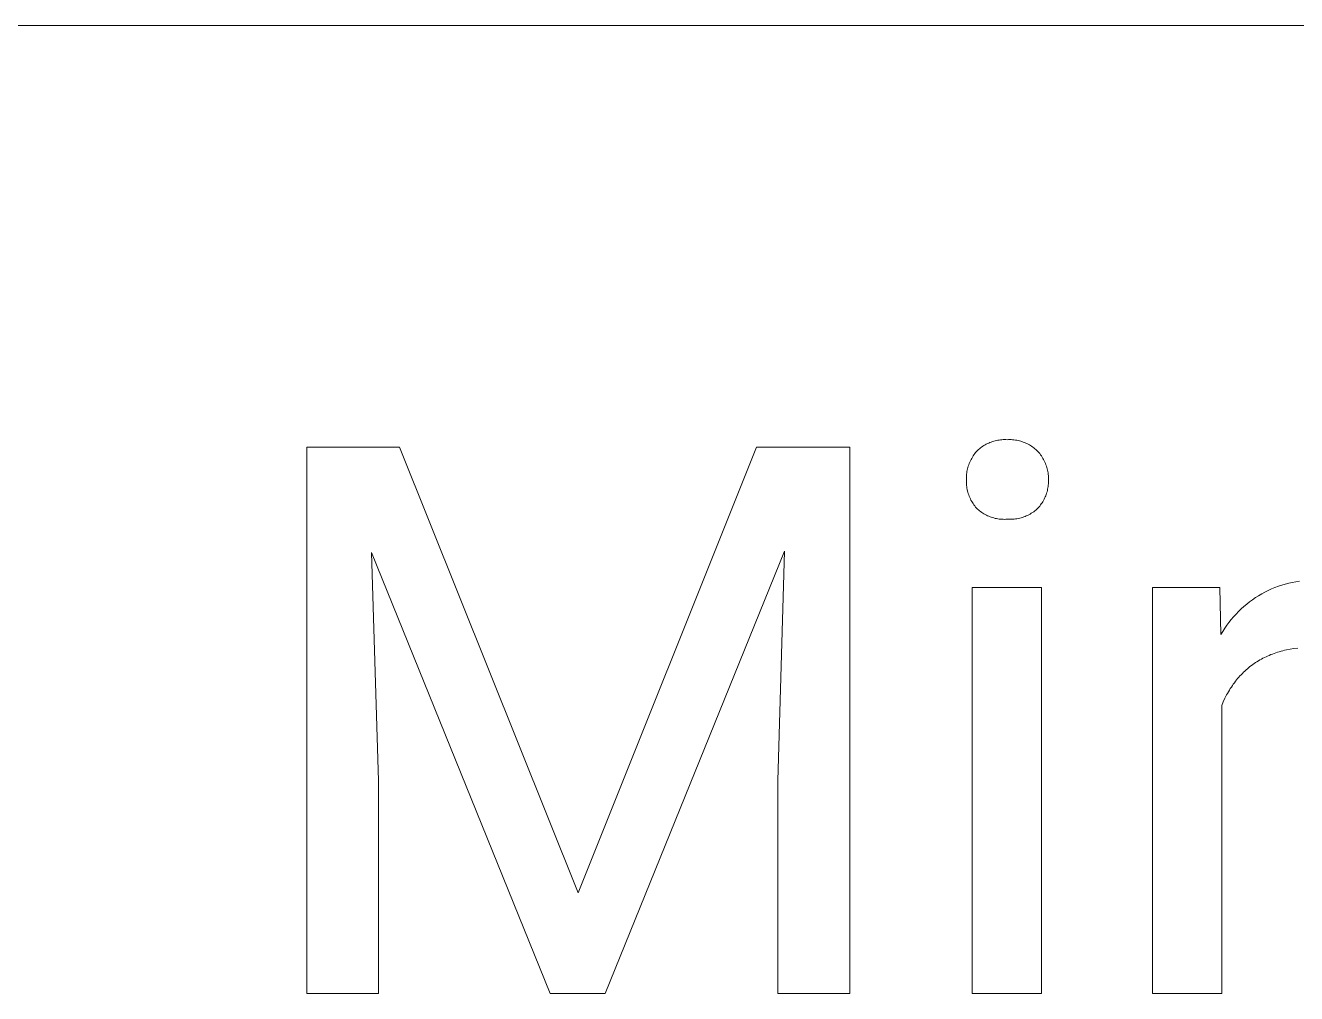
# Model space of a CAD drawing. Header units: millimetres. Extents: x -2163 to 4354, y -841 to 3711.
# Drawn here: x 2571.8 to 2715.5, y -222.2 to -112.8 of the extents above; entities that cross this region are included whole.
import ezdxf

# ---------------------------------------------------------------- set-up
doc = ezdxf.new("R2010")
doc.units = ezdxf.units.MM
doc.header["$MEASUREMENT"] = 0
doc.layers.add('Domyślny', color=7, linetype='Continuous', true_color=0x000000)

msp = doc.modelspace()

# ---------------------------------------------------------------- linework, layer by layer
at = {"layer": 'Domyślny', "color": 18, "lineweight": 15, "true_color": 0x000000}
for p, q in [((4347.69, -112.81), (1891.21, -112.81)), ((2603.59, -222.19), (2603.59, -160.47)), ((2603.59, -160.47), (2614.09, -160.47)), ((2614.09, -160.47), (2634.27, -210.82)), ((2634.27, -210.82), (2654.43, -160.47)), ((2654.43, -160.47), (2665, -160.47)), ((2665, -160.47), (2665, -222.19)), ((2679.22, -161.06), (2679.32, -160.94)), ((2679.32, -160.94), (2679.43, -160.84)), ((2679.43, -160.84), (2679.54, -160.73)), ((2679.54, -160.73), (2679.66, -160.63)), ((2679.66, -160.63), (2679.78, -160.54)), ((2679.78, -160.54), (2679.9, -160.45)), ((2679.9, -160.45), (2680.03, -160.36)), ((2680.03, -160.36), (2680.15, -160.28)), ((2680.15, -160.28), (2680.29, -160.2)), ((2680.29, -160.2), (2680.42, -160.12)), ((2680.42, -160.12), (2680.56, -160.05)), ((2680.56, -160.05), (2680.7, -159.99)), ((2680.7, -159.99), (2680.84, -159.93)), ((2680.84, -159.93), (2680.98, -159.88)), ((2680.98, -159.88), (2681.13, -159.83)), ((2681.13, -159.83), (2681.27, -159.78)), ((2681.27, -159.78), (2681.42, -159.74)), ((2681.42, -159.74), (2681.57, -159.71)), ((2681.57, -159.71), (2681.72, -159.68)), ((2681.72, -159.68), (2681.87, -159.65)), ((2681.87, -159.65), (2682.02, -159.64)), ((2682.02, -159.64), (2682.18, -159.62)), ((2682.18, -159.62), (2682.33, -159.61)), ((2682.33, -159.61), (2682.48, -159.61)), ((2682.48, -159.61), (2682.64, -159.61)), ((2682.64, -159.61), (2682.79, -159.62)), ((2682.79, -159.62), (2682.94, -159.61)), ((2682.94, -159.61), (2683.1, -159.61)), ((2683.1, -159.61), (2683.25, -159.61)), ((2683.25, -159.61), (2683.4, -159.62)), ((2683.4, -159.62), (2683.55, -159.64)), ((2683.55, -159.64), (2683.71, -159.66)), ((2683.71, -159.66), (2683.86, -159.68)), ((2683.86, -159.68), (2684.01, -159.71)), ((2684.01, -159.71), (2684.16, -159.75)), ((2684.16, -159.75), (2684.31, -159.78)), ((2684.31, -159.78), (2684.45, -159.83)), ((2684.45, -159.83), (2684.6, -159.88)), ((2684.6, -159.88), (2684.74, -159.93)), ((2684.74, -159.93), (2684.88, -159.99)), ((2684.88, -159.99), (2685.02, -160.06)), ((2685.02, -160.06), (2685.16, -160.13)), ((2685.16, -160.13), (2685.29, -160.2)), ((2685.29, -160.2), (2685.42, -160.28)), ((2685.42, -160.28), (2685.55, -160.36)), ((2685.55, -160.36), (2685.68, -160.45)), ((2685.68, -160.45), (2685.8, -160.54)), ((2685.8, -160.54), (2685.92, -160.63)), ((2685.92, -160.63), (2686.04, -160.73)), ((2686.04, -160.73), (2686.15, -160.84)), ((2686.15, -160.84), (2686.26, -160.94)), ((2686.26, -160.94), (2686.37, -161.06)), ((2678.44, -162.44), (2678.5, -162.29)), ((2678.5, -162.29), (2678.56, -162.15)), ((2678.56, -162.15), (2678.63, -162)), ((2678.63, -162), (2678.7, -161.86)), ((2678.7, -161.86), (2678.77, -161.72)), ((2678.77, -161.72), (2678.85, -161.58)), ((2678.85, -161.58), (2678.94, -161.45)), ((2678.94, -161.45), (2679.03, -161.32)), ((2679.03, -161.32), (2679.12, -161.19)), ((2679.12, -161.19), (2679.22, -161.06)), ((2686.37, -161.06), (2686.47, -161.19)), ((2686.47, -161.19), (2686.56, -161.31)), ((2686.56, -161.31), (2686.65, -161.45)), ((2686.65, -161.45), (2686.74, -161.58)), ((2686.74, -161.58), (2686.82, -161.72)), ((2686.82, -161.72), (2686.9, -161.85)), ((2686.9, -161.85), (2686.97, -162)), ((2686.97, -162), (2687.04, -162.14)), ((2687.04, -162.14), (2687.11, -162.29)), ((2687.11, -162.29), (2687.16, -162.44)), ((2678.17, -163.84), (2678.18, -163.68)), ((2678.18, -163.68), (2678.19, -163.52)), ((2678.19, -163.52), (2678.21, -163.36)), ((2678.21, -163.36), (2678.24, -163.21)), ((2678.24, -163.21), (2678.27, -163.05)), ((2678.27, -163.05), (2678.31, -162.9)), ((2678.31, -162.9), (2678.35, -162.74)), ((2678.35, -162.74), (2678.39, -162.59)), ((2678.39, -162.59), (2678.44, -162.44)), ((2687.16, -162.44), (2687.22, -162.59)), ((2687.22, -162.59), (2687.26, -162.74)), ((2687.26, -162.74), (2687.31, -162.89)), ((2687.31, -162.89), (2687.34, -163.05)), ((2687.34, -163.05), (2687.38, -163.2)), ((2687.38, -163.2), (2687.4, -163.36)), ((2687.4, -163.36), (2687.42, -163.52)), ((2687.42, -163.52), (2687.44, -163.68)), ((2687.44, -163.68), (2687.45, -163.84)), ((2678.17, -164), (2678.17, -163.84)), ((2678.17, -164.15), (2678.17, -164)), ((2678.17, -164.31), (2678.17, -164.15)), ((2678.17, -164.47), (2678.17, -164.31)), ((2678.18, -164.63), (2678.17, -164.47)), ((2678.19, -164.79), (2678.18, -164.63)), ((2678.21, -164.94), (2678.19, -164.79)), ((2678.24, -165.1), (2678.21, -164.94)), ((2678.27, -165.25), (2678.24, -165.1)), ((2678.3, -165.41), (2678.27, -165.25)), ((2687.36, -165.21), (2687.33, -165.36)), ((2687.39, -165.06), (2687.36, -165.21)), ((2687.41, -164.91), (2687.39, -165.06)), ((2687.43, -164.76), (2687.41, -164.91)), ((2687.44, -164.61), (2687.43, -164.76)), ((2687.45, -164.46), (2687.44, -164.61)), ((2687.45, -163.84), (2687.46, -164)), ((2687.46, -164.31), (2687.45, -164.46)), ((2687.46, -164), (2687.46, -164.15)), ((2687.46, -164.15), (2687.46, -164.31)), ((2678.34, -165.56), (2678.3, -165.41)), ((2678.39, -165.71), (2678.34, -165.56)), ((2678.44, -165.86), (2678.39, -165.71)), ((2678.49, -166.01), (2678.44, -165.86)), ((2678.56, -166.15), (2678.49, -166.01)), ((2678.62, -166.3), (2678.56, -166.15)), ((2678.69, -166.44), (2678.62, -166.3)), ((2678.77, -166.58), (2678.69, -166.44)), ((2678.85, -166.71), (2678.77, -166.58)), ((2686.81, -166.62), (2686.73, -166.75)), ((2686.88, -166.49), (2686.81, -166.62)), ((2686.95, -166.35), (2686.88, -166.49)), ((2687.02, -166.22), (2686.95, -166.35)), ((2687.08, -166.08), (2687.02, -166.22)), ((2687.14, -165.94), (2687.08, -166.08)), ((2687.2, -165.79), (2687.14, -165.94)), ((2687.24, -165.65), (2687.2, -165.79)), ((2687.29, -165.51), (2687.24, -165.65)), ((2687.33, -165.36), (2687.29, -165.51)), ((2678.93, -166.84), (2678.85, -166.71)), ((2679.02, -166.97), (2678.93, -166.84)), ((2679.12, -167.1), (2679.02, -166.97)), ((2679.22, -167.22), (2679.12, -167.1)), ((2679.32, -167.34), (2679.22, -167.22)), ((2679.43, -167.45), (2679.32, -167.34)), ((2679.54, -167.55), (2679.43, -167.45)), ((2679.66, -167.65), (2679.54, -167.55)), ((2679.78, -167.74), (2679.66, -167.65)), ((2679.91, -167.83), (2679.78, -167.74)), ((2680.03, -167.91), (2679.91, -167.83)), ((2680.16, -167.99), (2680.03, -167.91)), ((2680.3, -168.06), (2680.16, -167.99)), ((2680.43, -168.13), (2680.3, -168.06)), ((2680.57, -168.2), (2680.43, -168.13)), ((2685.24, -168.09), (2685.1, -168.16)), ((2685.38, -168.01), (2685.24, -168.09)), ((2685.51, -167.93), (2685.38, -168.01)), ((2685.65, -167.84), (2685.51, -167.93)), ((2685.78, -167.75), (2685.65, -167.84)), ((2685.9, -167.66), (2685.78, -167.75)), ((2686.03, -167.56), (2685.9, -167.66)), ((2686.15, -167.45), (2686.03, -167.56)), ((2686.26, -167.34), (2686.15, -167.45)), ((2686.36, -167.23), (2686.26, -167.34)), ((2686.46, -167.11), (2686.36, -167.23)), ((2686.55, -166.99), (2686.46, -167.11)), ((2686.64, -166.87), (2686.55, -166.99)), ((2686.73, -166.75), (2686.64, -166.87)), ((2680.71, -168.26), (2680.57, -168.2)), ((2680.85, -168.32), (2680.71, -168.26)), ((2680.99, -168.37), (2680.85, -168.32)), ((2681.14, -168.42), (2680.99, -168.37)), ((2681.28, -168.46), (2681.14, -168.42)), ((2681.43, -168.5), (2681.28, -168.46)), ((2681.58, -168.53), (2681.43, -168.5)), ((2681.73, -168.56), (2681.58, -168.53)), ((2681.88, -168.58), (2681.73, -168.56)), ((2682.03, -168.6), (2681.88, -168.58)), ((2682.18, -168.61), (2682.03, -168.6)), ((2682.33, -168.61), (2682.18, -168.61)), ((2682.49, -168.62), (2682.33, -168.61)), ((2682.64, -168.61), (2682.49, -168.62)), ((2682.79, -168.6), (2682.64, -168.61)), ((2682.95, -168.61), (2682.79, -168.6)), ((2683.11, -168.61), (2682.95, -168.61)), ((2683.26, -168.61), (2683.11, -168.61)), ((2683.42, -168.6), (2683.26, -168.61)), ((2683.58, -168.59), (2683.42, -168.6)), ((2683.74, -168.57), (2683.58, -168.59)), ((2683.89, -168.55), (2683.74, -168.57)), ((2684.05, -168.52), (2683.89, -168.55)), ((2684.2, -168.48), (2684.05, -168.52)), ((2684.36, -168.44), (2684.2, -168.48)), ((2684.51, -168.39), (2684.36, -168.44)), ((2684.66, -168.34), (2684.51, -168.39)), ((2684.81, -168.29), (2684.66, -168.34)), ((2684.95, -168.22), (2684.81, -168.29)), ((2685.1, -168.16), (2684.95, -168.22)), ((2631.12, -222.19), (2610.92, -172.34)), ((2610.92, -172.34), (2611.72, -198.14)), ((2657.62, -172.21), (2637.35, -222.19)), ((2656.86, -198.14), (2657.62, -172.21)), ((2678.82, -222.18), (2678.82, -176.33)), ((2678.82, -176.33), (2686.65, -176.33)), ((2686.65, -176.33), (2686.65, -222.18)), ((2699.2, -222.18), (2699.2, -176.33)), ((2699.2, -176.33), (2706.82, -176.33)), ((2706.82, -176.33), (2706.95, -181.62)), ((2711.93, -176.84), (2712.3, -176.66)), ((2712.3, -176.66), (2712.67, -176.48)), ((2712.67, -176.48), (2713.05, -176.33)), ((2713.05, -176.33), (2713.44, -176.18)), ((2713.44, -176.18), (2713.83, -176.05)), ((2713.83, -176.05), (2714.22, -175.93)), ((2714.22, -175.93), (2714.62, -175.83)), ((2714.62, -175.83), (2715.02, -175.74)), ((2715.02, -175.74), (2715.43, -175.66)), ((2715.43, -175.66), (2715.83, -175.59)), ((2709.55, -178.45), (2709.87, -178.19)), ((2709.87, -178.19), (2710.19, -177.93)), ((2710.19, -177.93), (2710.52, -177.69)), ((2710.52, -177.69), (2710.86, -177.46)), ((2710.86, -177.46), (2711.21, -177.24)), ((2711.21, -177.24), (2711.57, -177.03)), ((2711.57, -177.03), (2711.93, -176.84)), ((2708.12, -179.93), (2708.38, -179.61)), ((2708.38, -179.61), (2708.66, -179.31)), ((2708.66, -179.31), (2708.95, -179.01)), ((2708.95, -179.01), (2709.24, -178.73)), ((2709.24, -178.73), (2709.55, -178.45)), ((2707.16, -181.27), (2707.38, -180.92)), ((2707.38, -180.92), (2707.62, -180.58)), ((2707.62, -180.58), (2707.86, -180.25)), ((2707.86, -180.25), (2708.12, -179.93)), ((2706.95, -181.62), (2707.16, -181.27)), ((2712.59, -183.9), (2712.41, -183.98)), ((2712.78, -183.83), (2712.59, -183.9)), ((2712.97, -183.76), (2712.78, -183.83)), ((2713.16, -183.7), (2712.97, -183.76)), ((2713.35, -183.63), (2713.16, -183.7)), ((2713.55, -183.57), (2713.35, -183.63)), ((2713.75, -183.52), (2713.55, -183.57)), ((2713.95, -183.46), (2713.75, -183.52)), ((2714.15, -183.41), (2713.95, -183.46)), ((2714.36, -183.37), (2714.15, -183.41)), ((2714.78, -183.28), (2714.36, -183.37)), ((2715.21, -183.21), (2714.78, -183.28)), ((2715.65, -183.16), (2715.21, -183.21)), ((2710.08, -185.37), (2709.94, -185.49)), ((2710.23, -185.25), (2710.08, -185.37)), ((2710.39, -185.13), (2710.23, -185.25)), ((2710.54, -185.02), (2710.39, -185.13)), ((2710.7, -184.91), (2710.54, -185.02)), ((2710.86, -184.8), (2710.7, -184.91)), ((2711.02, -184.7), (2710.86, -184.8)), ((2711.19, -184.6), (2711.02, -184.7)), ((2711.35, -184.5), (2711.19, -184.6)), ((2711.52, -184.4), (2711.35, -184.5)), ((2711.7, -184.31), (2711.52, -184.4)), ((2711.87, -184.22), (2711.7, -184.31)), ((2712.05, -184.14), (2711.87, -184.22)), ((2712.23, -184.06), (2712.05, -184.14)), ((2712.41, -183.98), (2712.23, -184.06)), ((2708.72, -186.75), (2708.59, -186.91)), ((2708.84, -186.6), (2708.72, -186.75)), ((2708.97, -186.45), (2708.84, -186.6)), ((2709.1, -186.3), (2708.97, -186.45)), ((2709.24, -186.16), (2709.1, -186.3)), ((2709.37, -186.02), (2709.24, -186.16)), ((2709.51, -185.88), (2709.37, -186.02)), ((2709.65, -185.75), (2709.51, -185.88)), ((2709.79, -185.62), (2709.65, -185.75)), ((2709.94, -185.49), (2709.79, -185.62)), ((2707.8, -188.09), (2707.7, -188.27)), ((2707.91, -187.91), (2707.8, -188.09)), ((2708.01, -187.73), (2707.91, -187.91)), ((2708.13, -187.56), (2708.01, -187.73)), ((2708.24, -187.39), (2708.13, -187.56)), ((2708.35, -187.23), (2708.24, -187.39)), ((2708.47, -187.07), (2708.35, -187.23)), ((2708.59, -186.91), (2708.47, -187.07)), ((2707.21, -189.22), (2707.04, -189.63)), ((2707.04, -189.63), (2707.04, -222.18)), ((2707.4, -188.83), (2707.21, -189.22)), ((2707.59, -188.45), (2707.4, -188.83)), ((2707.7, -188.27), (2707.59, -188.45)), ((2611.72, -198.14), (2611.72, -222.19)), ((2656.86, -222.19), (2656.86, -198.14)), ((2611.72, -222.19), (2603.59, -222.19)), ((2637.35, -222.19), (2631.12, -222.19)), ((2665, -222.19), (2656.86, -222.19)), ((2686.65, -222.18), (2678.82, -222.18)), ((2707.04, -222.18), (2699.2, -222.18))]:
    msp.add_line(p, q, dxfattribs=at)

doc.saveas('drawing.dxf')
